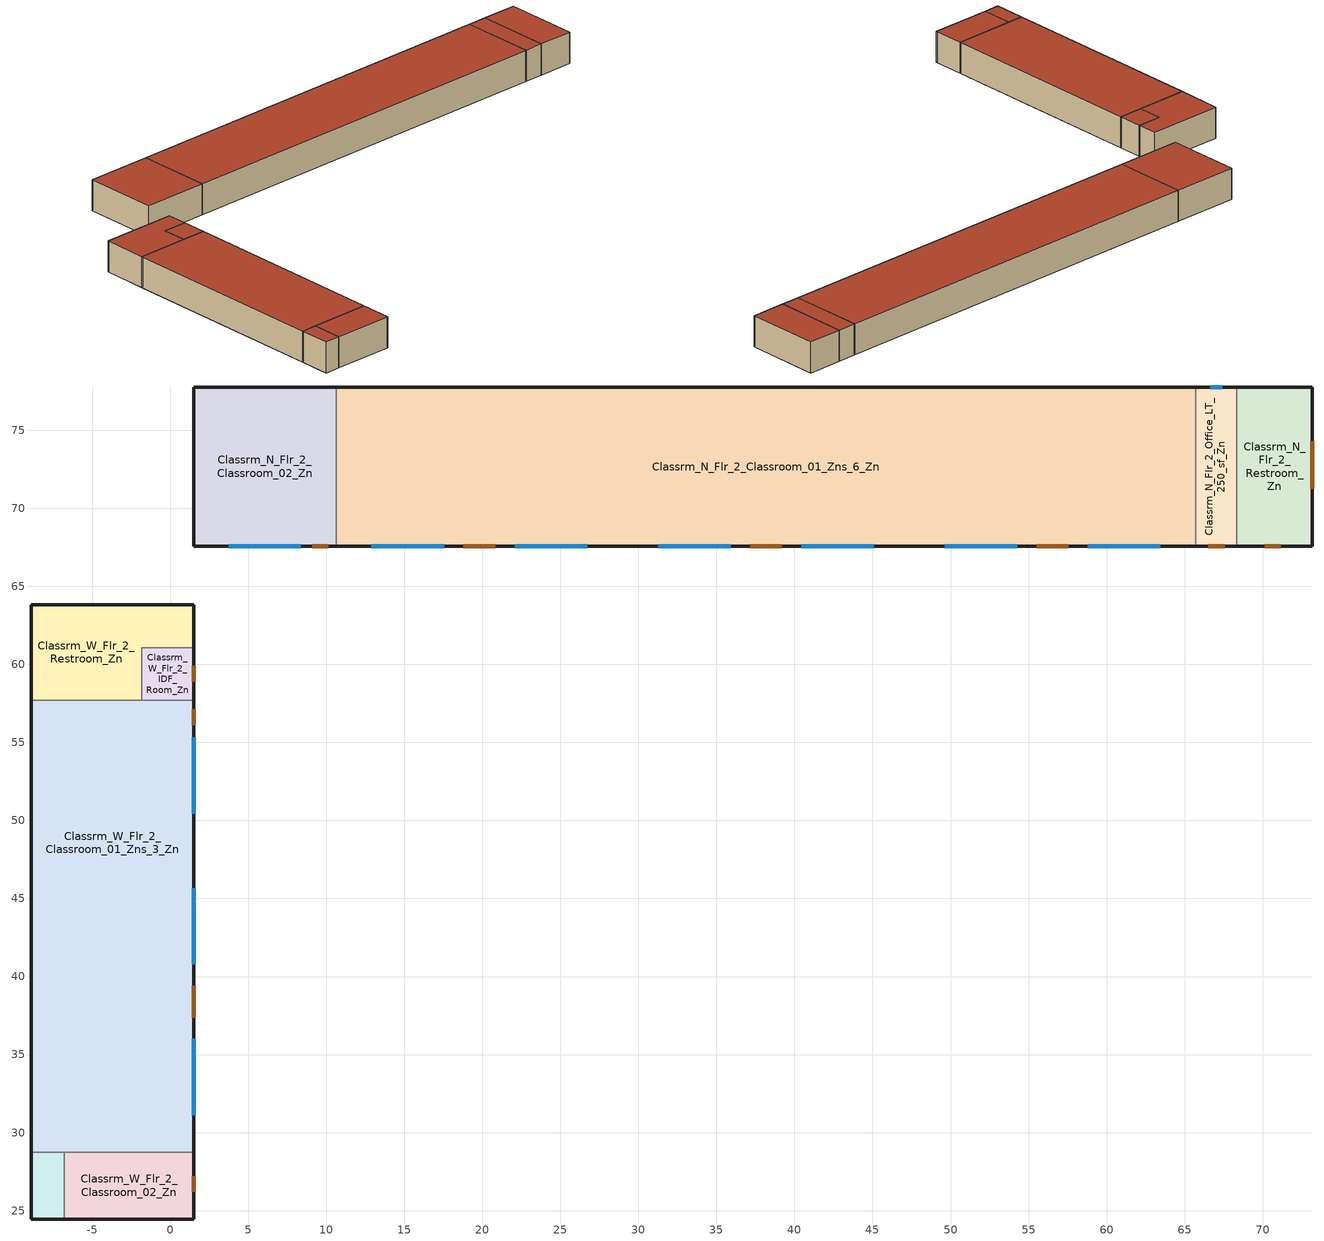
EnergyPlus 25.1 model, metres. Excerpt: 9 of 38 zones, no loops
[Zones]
Classrm_N_Flr_2_Classroom_01_Zns_6_Zn
 floor to Classrm_N_Flr_1_Classroom_02_Zns_6_Zn (IntFloor): 65.71,77.77 65.71,67.56 10.64,67.56 10.64,77.77 z4.27
 wall outside (ExtWall_MetalFramed_NonRes): 10.64,77.77 65.71,77.77 / 65.71,67.56 10.64,67.56 z4.27:8.53
 wall to Classrm_N_Flr_2_Office_LT_250_sf_Zn (IntWall_MetalFramed): 65.71,77.77 65.71,67.56 z4.27:8.53
 wall to Classrm_N_Flr_2_Classroom_02_Zn (IntWall_MetalFramed): 10.64,67.56 10.64,77.77 z4.27:8.53
 window (FixedWindow_NonRes): 63.45,67.56 58.8,67.56 / 17.55,67.56 12.9,67.56 / 26.73,67.56 22.08,67.56 / 35.91,67.56 31.26,67.56 / 45.09,67.56 40.44,67.56 / 54.27,67.56 49.62,67.56 z5.21:6.89
 door (ExtOpaqueDoorU070): 20.84,67.56 18.8,67.56 / 39.2,67.56 37.15,67.56 / 57.56,67.56 55.51,67.56 z4.27:6.4
 roof outside (FlatRoof_WoodFramingAndOther_NonRes): 65.71,67.56 65.71,77.77 10.64,77.77 10.64,67.56 z8.53
Classrm_N_Flr_2_Classroom_02_Zn
 floor to Classrm_N_Flr_1_Classroom_01_Zn (IntFloor): 10.64,77.77 10.64,67.56 1.52,67.56 1.52,77.77 z4.27
 wall outside (ExtWall_MetalFramed_NonRes): 10.64,67.56 1.52,67.56 1.52,77.77 10.64,77.77 z4.27:8.53
 window (FixedWindow_NonRes): 8.39,67.56 3.77,67.56 z5.21:6.89
 door (ExtOpaqueDoorU070): 10.14,67.56 9.12,67.56 z4.27:6.4
 roof outside (FlatRoof_WoodFramingAndOther_NonRes): 10.64,67.56 10.64,77.77 1.52,77.77 1.52,67.56 z8.53
Classrm_N_Flr_2_Office_LT_250_sf_Zn
 floor to Classrm_N_Flr_1_Office_LT_250_sf_Zn (IntFloor): 68.34,77.77 68.34,67.56 65.71,67.56 65.71,77.77 z4.27
 wall outside (ExtWall_MetalFramed_NonRes): 65.71,77.77 68.34,77.77 / 68.34,67.56 65.71,67.56 z4.27:8.53
 wall to Classrm_N_Flr_2_Restroom_Zn (IntWall_MetalFramed): 68.34,77.77 68.34,67.56 z4.27:8.53
 window (FixedWindow_NonRes): 66.64,77.77 67.41,77.77 z5.18:6.4
 door (ExtOpaqueDoorU070): 67.59,67.56 66.51,67.56 z4.27:6.4
 roof outside (FlatRoof_WoodFramingAndOther_NonRes): 68.34,67.56 68.34,77.77 65.71,77.77 65.71,67.56 z8.53
Classrm_N_Flr_2_Restroom_Zn
 floor to Classrm_N_Flr_1_Restroom_Zn (IntFloor): 73.18,77.77 73.18,67.56 68.34,67.56 68.34,77.77 z4.27
 wall outside (ExtWall_MetalFramed_NonRes): 68.34,77.77 73.18,77.77 73.18,67.56 68.34,67.56 z4.27:8.53
 door (ExtOpaqueDoorU070): 73.18,74.3 73.18,71.24 / 71.16,67.56 70.14,67.56 z4.27:6.4
 roof outside (FlatRoof_WoodFramingAndOther_NonRes): 73.18,67.56 73.18,77.77 68.34,77.77 68.34,67.56 z8.53
Classrm_W_Flr_2_Classroom_01_Zns_3_Zn
 floor to Classrm_W_Flr_1_Library_Reading_Area_Zn (IntFloor): 1.52,39.4 1.52,28.73 -8.9,28.73 -8.9,39.4 z4.27
 floor to Classrm_W_Flr_1_Classroom_Zns_2_Zn (IntFloor): 1.52,57.71 1.52,39.4 -8.9,39.4 -8.9,57.71 z4.27
 wall outside (ExtWall_MetalFramed_NonRes): 1.52,57.71 1.52,28.73 / -8.9,28.73 -8.9,57.71 z4.27:8.53
 wall to Classrm_W_Flr_2_IDF_Room_Zn (IntWall_MetalFramed): -1.83,57.71 1.52,57.71 z4.27:8.53
 wall to Classrm_W_Flr_2_Restroom_Zn (IntWall_MetalFramed): -8.9,57.71 -1.83,57.71 z4.27:8.53
 wall to Classrm_W_Flr_2_Storage_General_Zn (IntWall_MetalFramed): -6.77,28.73 -8.9,28.73 z4.27:8.53
 wall to Classrm_W_Flr_2_Classroom_02_Zn (IntWall_MetalFramed): 1.52,28.73 -6.77,28.73 z4.27:8.53
 window (FixedWindow_NonRes): 1.52,36.01 1.52,31.11 / 1.52,45.67 1.52,40.77 / 1.52,55.33 1.52,50.43 z5.23:6.94
 door (ExtOpaqueDoorU070): 1.52,39.41 1.52,37.37 / 1.52,57.11 1.52,56.09 z4.27:6.4
 roof outside (FlatRoof_WoodFramingAndOther_NonRes): 1.52,28.73 1.52,57.71 -8.9,57.71 -8.9,28.73 z8.53
Classrm_W_Flr_2_Classroom_02_Zn
 floor to Classrm_W_Flr_1_Storage_General_Zn (IntFloor): 1.52,28.73 1.52,24.46 -6.77,24.46 -6.77,28.73 z4.27
 wall outside (ExtWall_MetalFramed_NonRes): 1.52,28.73 1.52,24.46 -6.77,24.46 z4.27:8.53
 wall to Classrm_W_Flr_2_Storage_General_Zn (IntWall_MetalFramed): -6.77,24.46 -6.77,28.73 z4.27:8.53
 door (ExtOpaqueDoorU070): 1.52,27.22 1.52,26.2 z4.27:6.4
 roof outside (FlatRoof_WoodFramingAndOther_NonRes): 1.52,24.46 1.52,28.73 -6.77,28.73 -6.77,24.46 z8.53
Classrm_W_Flr_2_IDF_Room_Zn
 floor to Classrm_W_Flr_1_EMT_01_Zn (IntFloor): 1.52,61.07 1.52,57.71 -1.83,57.71 -1.83,61.07 z4.27
 wall outside (ExtWall_MetalFramed_NonRes): 1.52,61.07 1.52,57.71 z4.27:8.53
 wall to Classrm_W_Flr_2_Restroom_Zn (IntWall_MetalFramed): -1.83,57.71 -1.83,61.07 1.52,61.07 z4.27:8.53
 door (ExtOpaqueDoorU070): 1.52,59.9 1.52,58.88 z4.27:6.4
 roof outside (FlatRoof_WoodFramingAndOther_NonRes): 1.52,57.71 1.52,61.07 -1.83,61.07 -1.83,57.71 z8.53
Classrm_W_Flr_2_Restroom_Zn
 floor to Classrm_W_Flr_1_Restroom_Zn (IntFloor): 1.52,63.81 1.52,61.07 -1.83,61.07 -1.83,57.71 -8.9,57.71 -8.9,63.81 z4.27
 wall outside (ExtWall_MetalFramed_NonRes): -8.9,57.71 -8.9,63.81 1.52,63.81 1.52,61.07 z4.27:8.53
 roof outside (FlatRoof_WoodFramingAndOther_NonRes): -1.83,57.71 -1.83,61.07 1.52,61.07 1.52,63.81 -8.9,63.81 -8.9,57.71 z8.53
Classrm_W_Flr_2_Storage_General_Zn
 floor to Classrm_W_Flr_1_EMT_02_Zn (IntFloor): -6.77,28.73 -6.77,24.46 -8.9,24.46 -8.9,28.73 z4.27
 wall outside (ExtWall_MetalFramed_NonRes): -6.77,24.46 -8.9,24.46 -8.9,28.73 z4.27:8.53
 roof outside (FlatRoof_WoodFramingAndOther_NonRes): -6.77,24.46 -6.77,28.73 -8.9,28.73 -8.9,24.46 z8.53
[Building]
SchoolK8: North Axis {deg}=0; Loads Convergence Tolerance Value {W}=0.5; Temperature Convergence Tolerance Value {deltaC}=0.5; Solar Distribution=FullExterior; Maximum Number of Warmup Days=50
[Site:Location]
PASO ROBLES: Latitude {deg}=38.58; Longitude {deg}=-121.49; Time Zone {hr}=-8; Elevation {m}=246.888
[SizingPeriod:DesignDay] Day of Month=21; Day Type=SummerDesignDay; Dry-Bulb Temperature Range Modifier Type=DefaultMultipliers; Humidity Condition Type=WetBulb; Barometric Pressure {Pa}=98388; Wind Speed {m/s}=2.1; Wind Direction {deg}=210; Rain Indicator=No; Snow Indicator=No; Daylight Saving Time Indicator=No; Solar Model Indicator=ASHRAETau
Name | Month | Maximum Dry-Bulb Temperature {C} | Daily Dry-Bulb Temperature Range {deltaC} | Wetbulb or DewPoint at Maximum Dry-Bulb {C} | ASHRAE Clear Sky Optical Depth for Beam Irradiance (taub) | ASHRAE Clear Sky Optical Depth for Diffuse Irradiance (taud)
PASO ROBLES  August .4% Condns DB=>MCWB | 8 | 41.3 | 21.2 | 20.6 | 0.339 | 2.474
PASO ROBLES  July .4% Condns DB=>MCWB | 7 | 41.3 | 20.7 | 20.4 | 0.362 | 2.43
PASO ROBLES  June .4% Condns DB=>MCWB | 6 | 40.1 | 20.3 | 19.7 | 0.34 | 2.464
PASO ROBLES  November .4% Condns DB=>MCWB | 11 | 28.7 | 16.1 | 14.6 | 0.308 | 2.54
[Site:WaterMainsTemperature]
Calculation Method=Schedule; Temperature Schedule=WaterMainCZ04
[Material]
Name | Roughness | Thickness {m} | Conductivity {W/m-K} | Density {kg/m3} | Specific Heat {J/kg-K} | Thermal Absorptance | Solar Absorptance | Visible Absorptance
Air - Metal Wall Framing - 16 or 24 in. OC | Smooth | 0.1397 | 1.22017 | 1.28148 | 1004.832 | 0.9 | 0.7 | 0.7
ExtWall_MetalFramed_NonRes Insulation | Smooth | 0.0047498 | 0.0230188 | 16.0185 | 1130.436 | 0.9 | 0.7 | 0.7
Gypsum Board - 5/8 in. | MediumRough | 0.016002 | 0.158656 | 640.739 | 1130.436 | 0.9 | 0.7 | 0.8
Metal Standing Seam - 1/16 in. | Smooth | 0.0015875 | 15.363 | 7820.53 | 502.416 | 0.85 | 0.92 | 0.85
Stucco - 7/8 in. | MediumRough | 0.022352 | 0.700948 | 1855.1 | 837.36 | 0.9 | 0.7 | 0.8
Concrete - 140 lb/ft3 - 4 in. | MediumRough | 0.1016 | 1.9514 | 2239.06 | 921.096 | 0.9 | 0.7 | 0.8
Carpet - 3/4 in. | Smooth | 0.01905 | 0.0455183 | 288.332 | 1381.644 | 0.9 | 0.7 | 0.8
Metal Deck - 1/16 in. | MediumRough | 0.0015875 | 45.3452 | 7820.53 | 502.416 | 0.9 | 0.7 | 0.8
Built-up roofing | Rough | 0.0002413 | 0.023072 | 17940.7 | 6.10864e+06 | 0.9 | 0.7 | 0.8
FlatRoof_WoodFramingAndOther_NonRes Insulation | Smooth | 0.00001 | 0.0230188 | 16.0185 | 1130.436 | 0.9 | 0.7 | 0.8
[Material:NoMass]
ExtOpaqueDoorU070 Material: Roughness=MediumSmooth; Thermal Resistance {m2-K/W}=0.101893; Thermal Absorptance=0.9; Solar Absorptance=0.7; Visible Absorptance=0.7
[WindowMaterial:SimpleGlazingSystem]
FixedWindow_NonRes Material: U-Factor {W/m2-K}=3.46828; Solar Heat Gain Coefficient=0.4282; Visible Transmittance=0.42
[Construction]
FixedWindow_NonRes: FixedWindow_NonRes Material
IntWall_MetalFramed: Gypsum Board - 5/8 in., Air - Metal Wall Framing - 16 or 24 in. OC, Gypsum Board - 5/8 in.
ExtWall_MetalFramed_NonRes: Stucco - 7/8 in., ExtWall_MetalFramed_NonRes Insulation, Air - Metal Wall Framing - 16 or 24 in. OC, Gypsum Board - 5/8 in.
ExtOpaqueDoorU070: ExtOpaqueDoorU070 Material
IntFloor: Metal Deck - 1/16 in., Concrete - 140 lb/ft3 - 4 in., Carpet - 3/4 in.
FlatRoof_WoodFramingAndOther_NonRes: Built-up roofing, Metal Standing Seam - 1/16 in., FlatRoof_WoodFramingAndOther_NonRes Insulation, Gypsum Board - 5/8 in.
[DAYLIGHTING:CONTROLS] Lighting Control Type=Continuous; Minimum Input Power Fraction for Continuous or ContinuousOff Dimming Control=0.1; Minimum Light Output Fraction for Continuous or ContinuousOff Dimming Control=0.1; Number of Stepped Control Steps=1; Probability Lighting will be Reset When Needed in Manual Stepped Control=1; Glare Calculation Azimuth Angle of View Direction Clockwise from Zone yAxis=0; Illuminance Setpoint at Reference Point 1=412.5; Illuminance Setpoint at Reference Point 2=550
Name | Zone or Space | Glare Calculation Daylighting Reference Point | Daylighting Reference Point 1 | Fraction of Lights Controlled by Reference Point 1 | Daylighting Reference Point 2 | Fraction of Lights Controlled by Reference Point 2
Classrm N_Flr 2_Classroom-01 Zns 6_Zn DaylightingControls | Classrm_N_Flr_2_Classroom_01_Zns_6_Zn | Daylighting Control 3 | Daylighting Control 3 | 0.202882 | Daylighting Control 4 | 0.202882
Classrm N_Flr 2_Classroom-02_Zn DaylightingControls | Classrm_N_Flr_2_Classroom_02_Zn | Daylighting Control 13 | Daylighting Control 13 | 0.203518 | Daylighting Control 14 | 0.203518
Classrm W_Flr 2_Classroom-01 Zns 3_Zn DaylightingControls | Classrm_W_Flr_2_Classroom_01_Zns_3_Zn | Daylighting Control 24 | Daylighting Control 24 | 0.201424 | Daylighting Control 25 | 0.200469
[Zone] Type=1; Multiplier=1; Ceiling Height {m}=autocalculate; Volume {m3}=autocalculate; Part of Total Floor Area=Yes
Name | Floor Area {m2}
Classrm_W_Flr_2_IDF_Room_Zn | 11.2422
Classrm_N_Flr_2_Office_LT_250_sf_Zn | 26.7681
Classrm_N_Flr_2_Restroom_Zn | 49.4894
Classrm_W_Flr_2_Restroom_Zn | 52.309
Classrm_W_Flr_2_Storage_General_Zn | 9.10542
Classrm_N_Flr_2_Classroom_01_Zns_6_Zn | 562.438
Classrm_N_Flr_2_Classroom_02_Zn | 93.0656
Classrm_W_Flr_2_Classroom_01_Zns_3_Zn | 302.126
Classrm_W_Flr_2_Classroom_02_Zn | 35.3812
[ZoneInfiltration:DesignFlowRate] Schedule=SchoolK8ClassroomInfiltration; Design Flow Rate Calculation Method=Flow/ExteriorWallArea; Flow Rate per Exterior Surface Area {m3/s-m2}=0.00173736; Constant Term Coefficient=1; Temperature Term Coefficient=0; Velocity Term Coefficient=0.224052; Velocity Squared Term Coefficient=0; Density Basis=Outdoor
Name | Zone or ZoneList or Space or SpaceList
Infil_Classrm_W_Flr_2_IDF_Room_Zn | Classrm_W_Flr_2_IDF_Room_Zn
Infil_Classrm_N_Flr_2_Office_LT_250_sf_Zn | Classrm_N_Flr_2_Office_LT_250_sf_Zn
Infil_Classrm_N_Flr_2_Restroom_Zn | Classrm_N_Flr_2_Restroom_Zn
Infil_Classrm_W_Flr_2_Restroom_Zn | Classrm_W_Flr_2_Restroom_Zn
Infil_Classrm_W_Flr_2_Storage_General_Zn | Classrm_W_Flr_2_Storage_General_Zn
Infil_Classrm_N_Flr_2_Classroom_01_Zns_6_Zn | Classrm_N_Flr_2_Classroom_01_Zns_6_Zn
Infil_Classrm_N_Flr_2_Classroom_02_Zn | Classrm_N_Flr_2_Classroom_02_Zn
Infil_Classrm_W_Flr_2_Classroom_01_Zns_3_Zn | Classrm_W_Flr_2_Classroom_01_Zns_3_Zn
Infil_Classrm_W_Flr_2_Classroom_02_Zn | Classrm_W_Flr_2_Classroom_02_Zn
[Exterior:Lights] Control Option=AstronomicalClock
Name | Schedule | Design Level {W}
ExtLights_Motion_SchoolK8 | SchoolK8ExtLightingMotionCtrl | 717.642
ExtLights_NonMotion_SchoolK8 | SchoolK8ExtLightingNonMotionCtrl | 9012.84
[Exterior:FuelEquipment]
Elevator_SchoolK8: Fuel Use Type=Electricity; Schedule=SchoolK8Elevator; Design Level {W}=60000
[Schedule:Day:Hourly]
SchoolK8ClassroomInfiltrationWD: 1, 1, 1, 1, 1, 1, 1, 0.25, 0.25, 0.25, 0.25, 0.25, 0.25, 0.25, 0.25, 0.25, 1, 1, 1, 1, 1, 1, 1, 1
SchoolK8ClassroomInfiltrationSat; SchoolK8ClassroomInfiltrationSun; SchoolK8ExtLightingNonMotionCtrlWD; SchoolK8ExtLightingNonMotionCtrlSat; SchoolK8ExtLightingNonMotionCtrlSun: 1, 1, 1, 1, 1, 1, 1, 1, 1, 1, 1, 1, 1, 1, 1, 1, 1, 1, 1, 1, 1, 1, 1, 1
SchoolK8ElevatorWD: 0.12, 0.12, 0.12, 0.12, 0.12, 0.2, 0.4, 0.5, 0.5, 0.35, 0.15, 0.15, 0.15, 0.15, 0.15, 0.15, 0.35, 0.5, 0.5, 0.4, 0.4, 0.3, 0.2, 0.12
SchoolK8ElevatorSat; SchoolK8ElevatorSun; SchoolK8ElevatorWinter: 0.12, 0.12, 0.12, 0.12, 0.12, 0.12, 0.12, 0.12, 0.12, 0.12, 0.12, 0.12, 0.12, 0.12, 0.12, 0.12, 0.12, 0.12, 0.12, 0.12, 0.12, 0.12, 0.12, 0.12
SchoolK8ExtLightingMotionCtrlWD: 0, 0, 0, 0, 0, 1, 1, 1, 1, 1, 1, 1, 1, 1, 1, 1, 1, 1, 1, 1, 1, 1, 0, 0
SchoolK8ExtLightingMotionCtrlSat; SchoolK8ExtLightingMotionCtrlSun: 0, 0, 0, 0, 0, 1, 1, 1, 1, 1, 1, 1, 1, 1, 1, 1, 1, 1, 1, 1, 1, 1, 1, 1
SchoolK8ElevatorSummer: 0.5, 0.5, 0.5, 0.5, 0.5, 0.5, 0.5, 0.5, 0.5, 0.5, 0.5, 0.5, 0.5, 0.5, 0.5, 0.5, 0.5, 0.5, 0.5, 0.5, 0.5, 0.5, 0.5, 0.5
[Schedule:Week:Daily]
SchoolK8ClassroomInfiltrationWk: SchoolK8ClassroomInfiltrationSun, SchoolK8ClassroomInfiltrationWD, SchoolK8ClassroomInfiltrationWD, SchoolK8ClassroomInfiltrationWD, SchoolK8ClassroomInfiltrationWD, SchoolK8ClassroomInfiltrationWD, SchoolK8ClassroomInfiltrationSat, SchoolK8ClassroomInfiltrationSun, SchoolK8ClassroomInfiltrationWD, SchoolK8ClassroomInfiltrationWD, SchoolK8ClassroomInfiltrationSun, SchoolK8ClassroomInfiltrationSun
SchoolK8ElevatorWk: SchoolK8ElevatorSun, SchoolK8ElevatorWD, SchoolK8ElevatorWD, SchoolK8ElevatorWD, SchoolK8ElevatorWD, SchoolK8ElevatorWD, SchoolK8ElevatorSat, SchoolK8ElevatorSun, SchoolK8ElevatorSummer, SchoolK8ElevatorWinter, SchoolK8ElevatorSun, SchoolK8ElevatorSun
SchoolK8ExtLightingMotionCtrlWk: SchoolK8ExtLightingMotionCtrlSun, SchoolK8ExtLightingMotionCtrlWD, SchoolK8ExtLightingMotionCtrlWD, SchoolK8ExtLightingMotionCtrlWD, SchoolK8ExtLightingMotionCtrlWD, SchoolK8ExtLightingMotionCtrlWD, SchoolK8ExtLightingMotionCtrlSat, SchoolK8ExtLightingMotionCtrlSun, SchoolK8ExtLightingMotionCtrlWD, SchoolK8ExtLightingMotionCtrlWD, SchoolK8ExtLightingMotionCtrlSun, SchoolK8ExtLightingMotionCtrlSun
SchoolK8ExtLightingNonMotionCtrlWk: SchoolK8ExtLightingNonMotionCtrlSun, SchoolK8ExtLightingNonMotionCtrlWD, SchoolK8ExtLightingNonMotionCtrlWD, SchoolK8ExtLightingNonMotionCtrlWD, SchoolK8ExtLightingNonMotionCtrlWD, SchoolK8ExtLightingNonMotionCtrlWD, SchoolK8ExtLightingNonMotionCtrlSat, SchoolK8ExtLightingNonMotionCtrlSun, SchoolK8ExtLightingNonMotionCtrlWD, SchoolK8ExtLightingNonMotionCtrlWD, SchoolK8ExtLightingNonMotionCtrlSun, SchoolK8ExtLightingNonMotionCtrlSun
[Schedule:Year]
SchoolK8ClassroomInfiltration: SchoolK8ClassroomInfiltrationWk, 1, 1, 12, 31
SchoolK8Elevator: SchoolK8ElevatorWk, 1, 1, 12, 31
SchoolK8ExtLightingMotionCtrl: SchoolK8ExtLightingMotionCtrlWk, 1, 1, 12, 31
SchoolK8ExtLightingNonMotionCtrl: SchoolK8ExtLightingNonMotionCtrlWk, 1, 1, 12, 31
[Schedule:Compact]
WaterMainCZ04: Through: 1/31, For: AllDays, Until: 24:00, 11.5, Through: 2/28, For: AllDays, Until: 24:00, 11.61, Through: 3/31, For: AllDays, Until: 24:00, 11.89, Through: 4/30, For: AllDays, Until: 24:00, 12.56, Through: 5/31, For: AllDays, Until: 24:00, 12.5, Through: 6/30, For: AllDays, Until: 24:00, 14.28, Through: 7/31, For: AllDays, Until: 24:00, 14.67, Through: 8/31, For: AllDays, Until: 24:00, 15.17, Through: 9/30, For: AllDays, Until: 24:00, 15.17, Through: 10/31, For: AllDays, Until: 24:00, 15.5, Through: 11/30, For: AllDays, Until: 24:00, 13.89, Through: 12/31, For: AllDays, Until: 24:00, 12.11
